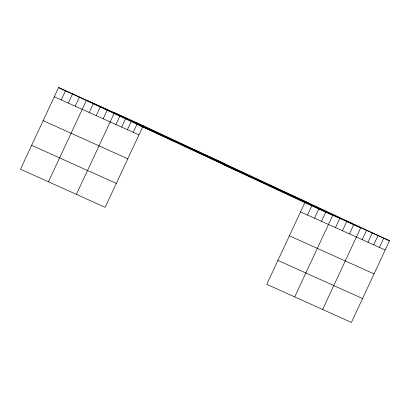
<?xml version="1.0" encoding="UTF-8"?>
<svg xmlns="http://www.w3.org/2000/svg" width="410" height="410" viewBox="0 0 410 410"><rect width="100%" height="100%" fill="white"/><g stroke="black" fill="none" stroke-linecap="round" stroke-linejoin="round"><path stroke-width="0.61" d="M143.244 125.67L58.579 87.566L20.5 169.222L105.165 207.332L143.244 125.67L389.5 240.778L351.421 322.434L266.756 284.33L304.835 202.668L389.5 240.778M61.264 99.927L65.564 90.707M68.25 103.074L72.549 93.854M75.235 106.216L79.535 96.996M48.441 181.799L86.52 100.142L332.776 215.245L294.698 296.901M89.206 112.504L93.5 103.284M96.191 115.646L100.486 106.426M103.171 118.792L107.471 109.572M76.378 194.376L114.457 112.714L360.713 227.822L322.634 309.478M115.917 124.527L120.217 115.307M121.673 127.115L125.972 117.901M127.433 129.709L131.728 120.489M133.188 132.302L137.488 123.082M307.52 215.03L311.82 205.815M314.506 218.176L318.806 208.957M321.491 221.318L325.791 212.098M335.462 227.606L339.757 218.386M342.447 230.753L346.742 221.533M349.428 233.895L353.728 224.675M362.173 239.63L366.473 230.41M367.929 242.223L372.229 233.003M373.684 244.811L377.984 235.591M379.445 247.404L383.745 238.184M139.841 125.547L224.511 163.657M223.568 164.687L308.238 202.791M54.279 96.786L138.944 134.89M300.535 211.888L385.2 249.997M43.132 120.689L127.797 158.798M289.388 235.791L374.053 273.901M31.647 145.319L116.312 183.424M277.903 260.422L362.568 298.531M58.579 87.566L304.835 202.668"/></g></svg>
